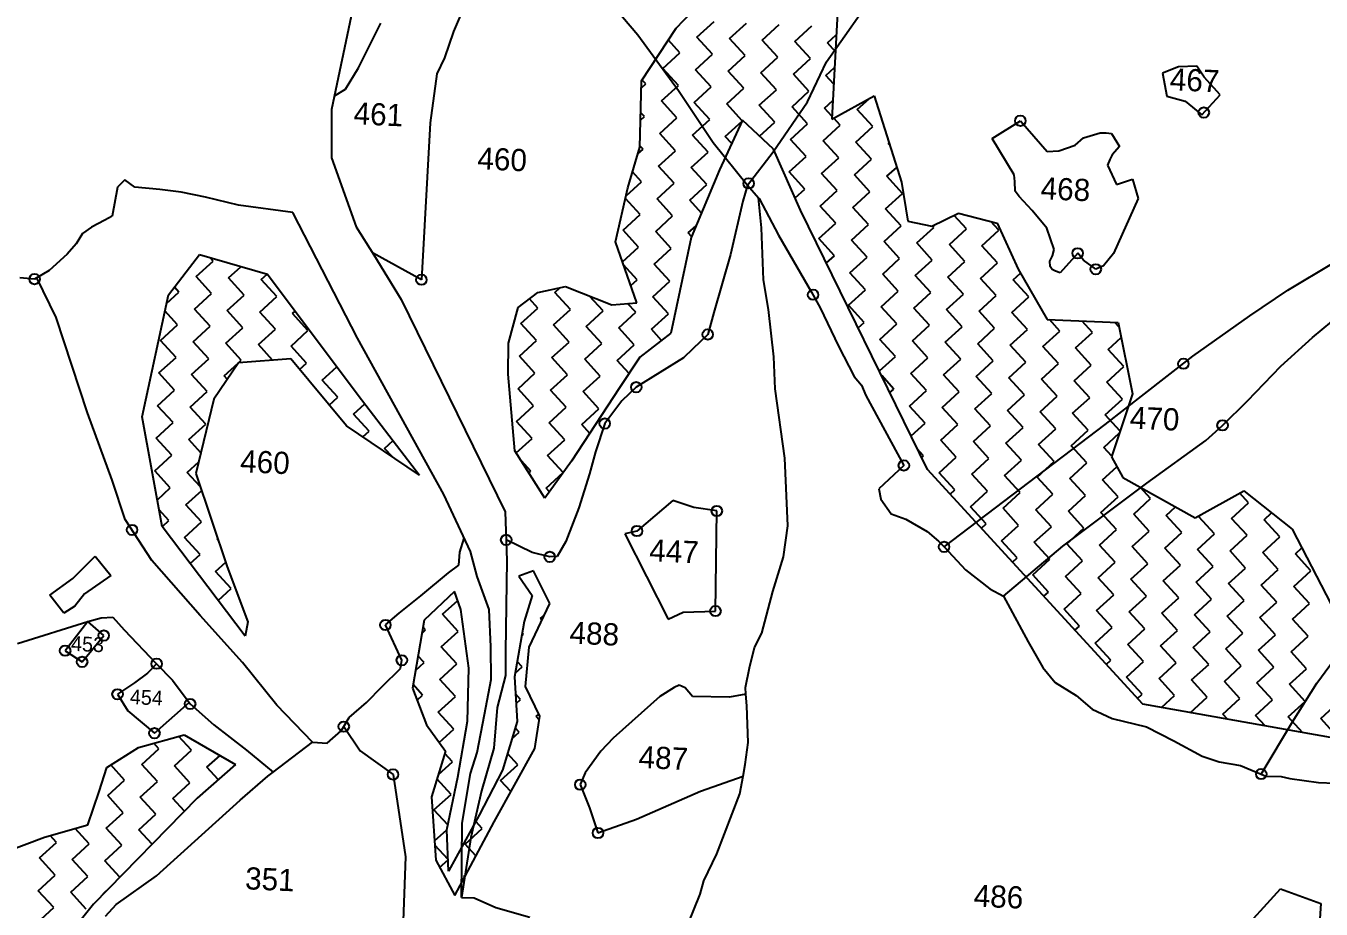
# Model space of a CAD drawing. Header units: metres. Extents: x 325382 to 334163, y 1808984 to 1815491.
# Drawn here: x 327253 to 328306, y 1812161 to 1812879 of the extents above; entities that cross this region are included whole.
import ezdxf

# ---------------------------------------------------------------- set-up
doc = ezdxf.new("R2010")
doc.units = ezdxf.units.M
doc.header["$MEASUREMENT"] = 0
for name, color, linetype in [('POLY_HATCH', 12, 'Continuous'), ('POLY_PARCEL', 6, 'Continuous'), ('POLY_WATER', 4, 'Continuous'), ('SYM_ABADI', 1, 'Continuous'), ('TEXT_PARCEL', 7, 'Continuous')]:
    doc.layers.add(name, color=color, linetype=linetype)
doc.styles.add('TEXT_MAP', font='', dxfattribs={"height": 1.8})
doc.styles.get('TEXT_MAP').set_extended_font_data('Kruti Dev 050')

msp = doc.modelspace()

# ---------------------------------------------------------------- linework, layer by layer
for centre in [(328210.2, 1812808.6), (328061.1, 1812801.9), (327840.3, 1812751), (328107.7, 1812694.2), (328122.4, 1812681.2), (327259.9, 1812673.2), (327574.3, 1812672.7), (327892.6, 1812660.5), (327807, 1812628.2), (328193.6, 1812604.4), (327748.9, 1812585.3), (327723.3, 1812555.8), (328225.4, 1812554.3), (327966.4, 1812521.7), (327814.4, 1812484.7), (327339.1, 1812469.3), (327643.2, 1812461.2), (327749.5, 1812468.4), (327999.1, 1812455.5), (327678.6, 1812447.4), (327813.3, 1812403.3), (327545, 1812392), (327316.1, 1812383.4), (327284.7, 1812371.1), (327298.5, 1812362), (327359.1, 1812360.5), (327558.4, 1812363.3), (327327.3, 1812335.7), (327386.3, 1812327.8), (327357.3, 1812304), (327511.2, 1812309.4), (327551.2, 1812270.5), (328256.9, 1812270.8), (327703.4, 1812262.2), (327717.8, 1812222.9)]:
    msp.add_circle(centre, 4.26)
at = {"layer": 'POLY_HATCH'}
for p, q in [((327781.3, 1812877.1), (327809.6, 1812906.8)), ((327912.8, 1812895.2), (327907.9, 1812803.3)), ((327753.3, 1812834.3), (327781.3, 1812877.1)), ((327751.8, 1812780.4), (327753.3, 1812834.3)), ((327907.9, 1812803.3), (327942.2, 1812822.2)), ((327942.2, 1812822.2), (327964.4, 1812751.9)), ((327835.2, 1812802.4), (327816.6, 1812762.1)), ((327860.4, 1812778.9), (327835.2, 1812802.4)), ((327742.1, 1812747.4), (327751.8, 1812780.4)), ((327882.5, 1812729.3), (327860.4, 1812778.9)), ((327816.6, 1812762.1), (327793.6, 1812707)), ((327964.4, 1812751.9), (327969.7, 1812720.3)), ((327732, 1812703.6), (327742.1, 1812747.4)), ((327985.7, 1812518.5), (327882.5, 1812729.3)), ((327969.7, 1812720.3), (327989.1, 1812716.2)), ((327989.1, 1812716.2), (328010.8, 1812726.7)), ((328010.8, 1812726.7), (328042.3, 1812718.8)), ((328042.3, 1812718.8), (328059.4, 1812681.3)), ((327793.6, 1812707), (327777.1, 1812629.3)), ((327749.4, 1812653.9), (327732, 1812703.6)), ((327368.6, 1812660.3), (327393.8, 1812693.1)), ((327393.8, 1812693.1), (327449.1, 1812677.1)), ((327449.1, 1812677.1), (327522.9, 1812578.9)), ((328059.4, 1812681.3), (328082.9, 1812640.4)), ((327669, 1812662.4), (327691.3, 1812667.1)), ((327691.3, 1812667.1), (327729, 1812652.4)), ((327347.2, 1812561.2), (327368.6, 1812660.3)), ((327653, 1812650.1), (327669, 1812662.4)), ((327729, 1812652.4), (327749.4, 1812653.9)), ((327645.2, 1812621.1), (327653, 1812650.1)), ((328082.9, 1812640.4), (328140.7, 1812637.8)), ((328140.7, 1812637.8), (328152.3, 1812580)), ((327777.1, 1812629.3), (327751.9, 1812609.8)), ((327644.9, 1812595.8), (327645.2, 1812621.1)), ((327425.6, 1812605.2), (327405.6, 1812575.5)), ((327468.1, 1812608.4), (327425.6, 1812605.2)), ((327513.3, 1812553.8), (327468.1, 1812608.4)), ((327751.9, 1812609.8), (327735.4, 1812584.7)), ((327650.3, 1812533.6), (327644.9, 1812595.8)), ((327735.4, 1812584.7), (327696.4, 1812525.1)), ((328152.3, 1812580), (328135.3, 1812528.6)), ((327405.6, 1812575.5), (327391, 1812515.1)), ((327522.9, 1812578.9), (327572.6, 1812513.9)), ((327363.7, 1812472.2), (327347.2, 1812561.2)), ((327572.6, 1812513.9), (327513.3, 1812553.8)), ((327674.7, 1812495.1), (327650.3, 1812533.6)), ((328135.3, 1812528.6), (328144.4, 1812511.9)), ((327696.4, 1812525.1), (327674.7, 1812495.1)), ((328073.2, 1812423), (327985.7, 1812518.5)), ((327391, 1812515.1), (327416.5, 1812439.4)), ((328144.4, 1812511.9), (328203.3, 1812479.1)), ((328203.3, 1812479.1), (328242.6, 1812501)), ((328242.6, 1812501), (328282, 1812470)), ((327431, 1812382.8), (327363.7, 1812472.2)), ((328282, 1812470), (328317.5, 1812401.3)), ((327416.5, 1812439.4), (327433.2, 1812394.5)), ((327665.3, 1812436.1), (327653.6, 1812431.6)), ((327678.7, 1812409.4), (327665.3, 1812436.1)), ((327653.6, 1812431.6), (327664.4, 1812416)), ((328160.6, 1812327.6), (328073.2, 1812423)), ((327601.3, 1812419.3), (327576.4, 1812395.8)), ((327606.4, 1812404.7), (327601.3, 1812419.3)), ((327664.4, 1812416), (327657.8, 1812394.8)), ((327612.9, 1812357), (327606.4, 1812404.7)), ((327661.8, 1812374), (327678.7, 1812409.4)), ((327433.2, 1812394.5), (327431, 1812382.8)), ((327576.4, 1812395.8), (327567.1, 1812340.6)), ((327657.8, 1812394.8), (327650, 1812349.9)), ((327659, 1812342.1), (327661.8, 1812374)), ((327611.7, 1812313.9), (327612.9, 1812357)), ((327650, 1812349.9), (327652, 1812313.6)), ((327567.1, 1812340.6), (327578.3, 1812310.9)), ((327670.5, 1812318), (327659, 1812342.1)), ((328332.1, 1812297.1), (328160.6, 1812327.6)), ((327666.5, 1812291.7), (327670.5, 1812318)), ((327578.3, 1812310.9), (327594, 1812289.3)), ((327604, 1812268.3), (327611.7, 1812313.9)), ((327652, 1812313.6), (327640.2, 1812273.9)), ((327344.4, 1812292.4), (327381.5, 1812302.8)), ((327381.5, 1812302.8), (327423.2, 1812278.6)), ((327318.5, 1812276.2), (327344.4, 1812292.4)), ((327594, 1812289.3), (327582.6, 1812252.3)), ((327633.3, 1812232), (327666.5, 1812291.7)), ((327312.3, 1812256.7), (327318.5, 1812276.2)), ((327423.2, 1812278.6), (327392, 1812251.2)), ((327594.9, 1812225.6), (327604, 1812268.3)), ((327640.2, 1812273.9), (327621.3, 1812237.4)), ((327303.3, 1812229.5), (327312.3, 1812256.7)), ((327392, 1812251.2), (327307.8, 1812165)), ((327582.6, 1812252.3), (327585.9, 1812200.7)), ((327621.3, 1812237.4), (327596.3, 1812191.8)), ((327268, 1812219.6), (327303.3, 1812229.5)), ((327596.3, 1812191.8), (327594.9, 1812225.6)), ((327601.4, 1812172.2), (327633.3, 1812232)), ((327232.6, 1812206.2), (327268, 1812219.6)), ((327585.9, 1812200.7), (327601.4, 1812172.2)), ((327307.8, 1812165), (327276, 1812125.6))]:
    msp.add_line(p, q, dxfattribs=at)
at = {"layer": 'POLY_HATCH', "linetype": 'Continuous'}
for p, q in [((327798.2, 1812869.9), (327812.1, 1812882.6)), ((327824.8, 1812868.7), (327838.6, 1812881.4)), ((327851.3, 1812867.5), (327865.1, 1812880.2)), ((327877.8, 1812866.4), (327891.6, 1812879.1)), ((327784.4, 1812857.2), (327775, 1812867.4)), ((327810.9, 1812856), (327798.2, 1812869.9)), ((327837.4, 1812854.9), (327824.8, 1812868.7)), ((327863.9, 1812853.7), (327851.3, 1812867.5)), ((327890.5, 1812852.5), (327877.8, 1812866.4)), ((327904.3, 1812865.2), (327911.5, 1812871.8)), ((327910.8, 1812858.1), (327904.3, 1812865.2)), ((327770.5, 1812844.5), (327784.4, 1812857.2)), ((327797.1, 1812843.4), (327810.9, 1812856)), ((327823.6, 1812842.2), (327837.4, 1812854.9)), ((327850.1, 1812841), (327863.9, 1812853.7)), ((327783.2, 1812830.7), (327770.5, 1812844.5)), ((327809.7, 1812829.5), (327797.1, 1812843.4)), ((327876.6, 1812839.9), (327890.5, 1812852.5)), ((327903.1, 1812838.7), (327910.1, 1812845.1)), ((327756.7, 1812831.9), (327753.8, 1812835)), ((327836.3, 1812828.4), (327823.6, 1812842.2)), ((327862.8, 1812827.2), (327850.1, 1812841)), ((327889.3, 1812826), (327876.6, 1812839.9)), ((327909.4, 1812831.8), (327903.1, 1812838.7)), ((327753.2, 1812828.6), (327756.7, 1812831.9)), ((327769.4, 1812818), (327783.2, 1812830.7)), ((327795.9, 1812816.8), (327809.7, 1812829.5)), ((327822.4, 1812815.7), (327836.3, 1812828.4)), ((327848.9, 1812814.5), (327862.8, 1812827.2)), ((327875.5, 1812813.3), (327889.3, 1812826)), ((327782, 1812804.2), (327769.4, 1812818)), ((327808.6, 1812803), (327795.9, 1812816.8)), ((327835, 1812801.9), (327822.4, 1812815.7)), ((327861.6, 1812800.7), (327848.9, 1812814.5)), ((327888.1, 1812799.5), (327875.5, 1812813.3)), ((327902, 1812812.2), (327908.7, 1812818.3)), ((327908, 1812805.6), (327902, 1812812.2)), ((327928.5, 1812811), (327938.4, 1812820.1)), ((327752.4, 1812802.5), (327755.5, 1812805.3)), ((327755.5, 1812805.3), (327752.6, 1812808.5)), ((327768.2, 1812791.5), (327782, 1812804.2)), ((327794.7, 1812790.3), (327808.6, 1812803)), ((327821.2, 1812789.2), (327834.9, 1812801.6)), ((327914.7, 1812798.3), (327909.4, 1812804.1)), ((327941.2, 1812797.2), (327928.5, 1812811)), ((327780.9, 1812777.6), (327768.2, 1812791.5)), ((327807.4, 1812776.5), (327794.7, 1812790.3)), ((327849.2, 1812789.3), (327861.6, 1812800.7)), ((327874.3, 1812786.8), (327888.1, 1812799.5)), ((327900.8, 1812785.6), (327914.7, 1812798.3)), ((327927.3, 1812784.5), (327941.2, 1812797.2)), ((327754.4, 1812778.8), (327751.8, 1812781.6)), ((327826.5, 1812783.5), (327821.2, 1812789.2)), ((327887, 1812773), (327874.3, 1812786.8)), ((327913.5, 1812771.8), (327900.8, 1812785.6)), ((327940, 1812770.6), (327927.3, 1812784.5)), ((327953.8, 1812783.3), (327954.3, 1812783.7)), ((327954.8, 1812782.3), (327953.8, 1812783.3)), ((327750.2, 1812775), (327754.4, 1812778.8)), ((327767, 1812765), (327780.9, 1812777.6)), ((327793.6, 1812763.8), (327807.4, 1812776.5)), ((327873.1, 1812760.3), (327887, 1812773)), ((327899.6, 1812759.1), (327913.5, 1812771.8)), ((327926.2, 1812758), (327940, 1812770.6)), ((327753.2, 1812752.3), (327745.9, 1812760.3)), ((327779.7, 1812751.1), (327767, 1812765)), ((327806.2, 1812750), (327793.6, 1812763.8)), ((327885.8, 1812746.4), (327873.1, 1812760.3)), ((327912.3, 1812745.3), (327899.6, 1812759.1)), ((327952.7, 1812756.8), (327960.6, 1812764)), ((327740.6, 1812740.8), (327753.2, 1812752.3)), ((327765.9, 1812738.5), (327779.7, 1812751.1)), ((327792.4, 1812737.3), (327806.2, 1812750)), ((327938.8, 1812744.1), (327926.2, 1812758)), ((327965.4, 1812742.9), (327952.7, 1812756.8)), ((327752, 1812725.8), (327740.1, 1812738.7)), ((327778.5, 1812724.6), (327765.9, 1812738.5)), ((327878, 1812739.3), (327885.8, 1812746.4)), ((327898.5, 1812732.6), (327912.3, 1812745.3)), ((327925, 1812731.4), (327938.8, 1812744.1)), ((327951.5, 1812730.3), (327965.4, 1812742.9)), ((327801.9, 1812726.9), (327792.4, 1812737.3)), ((327911.1, 1812718.8), (327898.5, 1812732.6)), ((327937.7, 1812717.6), (327925, 1812731.4)), ((327964.2, 1812716.4), (327951.5, 1812730.3)), ((327738.2, 1812713.1), (327752, 1812725.8)), ((327764.7, 1812711.9), (327778.5, 1812724.6)), ((327897.3, 1812706.1), (327911.1, 1812718.8)), ((327923.8, 1812704.9), (327937.7, 1812717.6)), ((328017.2, 1812714.1), (328007.3, 1812725)), ((328043.7, 1812712.9), (328037.2, 1812720)), ((327750.8, 1812699.3), (327738.2, 1812713.1)), ((327777.4, 1812698.1), (327764.7, 1812711.9)), ((327791.2, 1812710.8), (327797.6, 1812716.6)), ((327793.9, 1812707.8), (327791.2, 1812710.8)), ((327910, 1812692.2), (327897.3, 1812706.1)), ((327950.3, 1812703.7), (327964.2, 1812716.4)), ((327976.9, 1812702.6), (327990.7, 1812715.2)), ((327990.7, 1812715.2), (327989.6, 1812716.5)), ((328003.4, 1812701.4), (328017.2, 1812714.1)), ((328029.9, 1812700.2), (328043.7, 1812712.9)), ((327737.8, 1812687.3), (327750.8, 1812699.3)), ((327763.5, 1812685.4), (327777.4, 1812698.1)), ((327936.5, 1812691.1), (327923.8, 1812704.9)), ((327963, 1812689.9), (327950.3, 1812703.7)), ((327989.5, 1812688.7), (327976.9, 1812702.6)), ((328016.1, 1812687.6), (328003.4, 1812701.4)), ((328042.6, 1812686.4), (328029.9, 1812700.2)), ((327391.1, 1812675.3), (327404.9, 1812687.9)), ((327404.9, 1812687.9), (327402.5, 1812690.6)), ((327776.2, 1812671.6), (327763.5, 1812685.4)), ((327903.5, 1812686.3), (327910, 1812692.2)), ((327922.6, 1812678.4), (327936.5, 1812691.1)), ((327949.2, 1812677.2), (327963, 1812689.9)), ((327975.7, 1812676.1), (327989.5, 1812688.7)), ((328002.2, 1812674.9), (328016.1, 1812687.6)), ((328028.7, 1812673.7), (328042.6, 1812686.4)), ((327403.7, 1812661.4), (327391.1, 1812675.3)), ((327417.6, 1812674.1), (327427.6, 1812683.3)), ((327444.1, 1812672.9), (327448.8, 1812677.2)), ((327749.7, 1812672.7), (327738.6, 1812684.8)), ((327935.3, 1812664.5), (327922.6, 1812678.4)), ((327961.8, 1812663.4), (327949.2, 1812677.2)), ((327988.4, 1812662.2), (327975.7, 1812676.1)), ((328014.9, 1812661), (328002.2, 1812674.9)), ((328055.3, 1812672.5), (328061.3, 1812678.1)), ((327377.2, 1812662.6), (327373.5, 1812666.7)), ((327430.3, 1812660.2), (327417.6, 1812674.1)), ((327456.8, 1812659.1), (327444.1, 1812672.9)), ((327682.8, 1812662.4), (327686.9, 1812666.2)), ((327744.5, 1812668), (327749.7, 1812672.7)), ((327762.4, 1812658.9), (327776.2, 1812671.6)), ((327921.5, 1812651.9), (327935.3, 1812664.5)), ((328041.4, 1812659.9), (328028.7, 1812673.7)), ((328067.9, 1812658.7), (328055.3, 1812672.5)), ((327367, 1812653.3), (327377.2, 1812662.6)), ((327389.9, 1812648.7), (327403.7, 1812661.4)), ((327416.4, 1812647.6), (327430.3, 1812660.2)), ((327442.9, 1812646.4), (327456.8, 1812659.1)), ((327668.9, 1812649.7), (327662.2, 1812657.1)), ((327695.5, 1812648.6), (327682.8, 1812662.4)), ((327722, 1812647.4), (327711, 1812659.4)), ((327775, 1812645), (327762.4, 1812658.9)), ((327948, 1812650.7), (327961.8, 1812663.4)), ((327974.5, 1812649.5), (327988.4, 1812662.2)), ((328001, 1812648.4), (328014.9, 1812661)), ((328027.6, 1812647.2), (328041.4, 1812659.9)), ((328054.1, 1812646), (328067.9, 1812658.7)), ((327376, 1812636.1), (327365.8, 1812647.3)), ((327402.6, 1812634.9), (327389.9, 1812648.7)), ((327429.1, 1812633.7), (327416.4, 1812647.6)), ((327455.6, 1812632.6), (327442.9, 1812646.4)), ((327469.4, 1812645.2), (327471.6, 1812647.2)), ((327482.1, 1812631.4), (327469.4, 1812645.2)), ((327655.1, 1812637), (327668.9, 1812649.7)), ((327681.6, 1812635.9), (327695.5, 1812648.6)), ((327708.1, 1812634.7), (327722, 1812647.4)), ((327734.7, 1812633.5), (327748.5, 1812646.2)), ((327748.5, 1812646.2), (327741.9, 1812653.4)), ((327761.2, 1812632.4), (327775, 1812645)), ((327934.2, 1812638), (327921.5, 1812651.9)), ((327960.7, 1812636.9), (327948, 1812650.7)), ((327987.2, 1812635.7), (327974.5, 1812649.5)), ((328013.7, 1812634.5), (328001, 1812648.4)), ((328040.2, 1812633.3), (328027.6, 1812647.2)), ((328066.8, 1812632.2), (328054.1, 1812646)), ((327362.2, 1812623.4), (327376, 1812636.1)), ((327388.7, 1812622.2), (327402.6, 1812634.9)), ((327415.2, 1812621), (327429.1, 1812633.7)), ((327441.8, 1812619.9), (327455.6, 1812632.6)), ((327667.8, 1812623.2), (327655.1, 1812637)), ((327694.3, 1812622), (327681.6, 1812635.9)), ((327720.8, 1812620.9), (327708.1, 1812634.7)), ((327747.3, 1812619.7), (327734.7, 1812633.5)), ((327929.3, 1812633.6), (327934.2, 1812638)), ((327946.8, 1812624.2), (327960.7, 1812636.9)), ((327973.4, 1812623), (327987.2, 1812635.7)), ((327999.9, 1812621.8), (328013.7, 1812634.5)), ((328026.4, 1812620.7), (328040.2, 1812633.3)), ((328093.3, 1812631), (328084.8, 1812640.3)), ((328119.8, 1812629.8), (328111.3, 1812639.1)), ((328141.4, 1812634), (328137.8, 1812638)), ((327374.9, 1812609.5), (327362.2, 1812623.4)), ((327401.4, 1812608.4), (327388.7, 1812622.2)), ((327468.3, 1812618.7), (327482.1, 1812631.4)), ((327653.9, 1812610.5), (327667.8, 1812623.2)), ((327680.4, 1812609.4), (327694.3, 1812622)), ((327769.4, 1812623.4), (327761.2, 1812632.4)), ((327959.5, 1812610.3), (327946.8, 1812624.2)), ((327986, 1812609.2), (327973.4, 1812623)), ((328052.9, 1812619.5), (328066.8, 1812632.2)), ((328079.4, 1812618.3), (328093.3, 1812631)), ((328106, 1812617.2), (328119.8, 1812629.8)), ((328132.5, 1812616), (328143.1, 1812625.7)), ((327427.9, 1812607.2), (327415.2, 1812621)), ((327453.3, 1812607.3), (327441.8, 1812619.9)), ((327481, 1812604.9), (327468.3, 1812618.7)), ((327707, 1812608.2), (327720.8, 1812620.9)), ((327733.5, 1812607), (327747.3, 1812619.7)), ((328012.6, 1812608), (327999.9, 1812621.8)), ((328039.1, 1812606.8), (328026.4, 1812620.7)), ((328065.6, 1812605.7), (328052.9, 1812619.5)), ((328092.1, 1812604.5), (328079.4, 1812618.3)), ((328118.6, 1812603.3), (328106, 1812617.2)), ((328145.2, 1812602.1), (328132.5, 1812616)), ((327361, 1812596.9), (327374.9, 1812609.5)), ((327387.5, 1812595.7), (327401.4, 1812608.4)), ((327414.1, 1812594.5), (327425.3, 1812604.8)), ((327425.7, 1812605.2), (327427.9, 1812607.2)), ((327475.3, 1812599.7), (327481, 1812604.9)), ((327493.6, 1812591), (327505.5, 1812601.9)), ((327666.6, 1812596.7), (327653.9, 1812610.5)), ((327693.1, 1812595.5), (327680.4, 1812609.4)), ((327719.6, 1812594.3), (327707, 1812608.2)), ((327743.1, 1812596.5), (327733.5, 1812607)), ((327946.5, 1812598.5), (327959.5, 1812610.3)), ((327972.2, 1812596.5), (327986, 1812609.2)), ((327998.7, 1812595.3), (328012.6, 1812608)), ((328025.2, 1812594.1), (328039.1, 1812606.8)), ((328051.7, 1812593), (328065.6, 1812605.7)), ((328078.3, 1812591.8), (328092.1, 1812604.5)), ((328104.8, 1812590.6), (328118.6, 1812603.3)), ((328131.3, 1812589.5), (328145.2, 1812602.1)), ((327373.7, 1812583), (327361, 1812596.9)), ((327400.2, 1812581.9), (327387.5, 1812595.7)), ((327416.5, 1812591.8), (327414.1, 1812594.5)), ((327506.3, 1812577.2), (327493.6, 1812591)), ((327652.8, 1812584), (327666.6, 1812596.7)), ((327679.3, 1812582.8), (327693.1, 1812595.5)), ((327705.8, 1812581.7), (327719.6, 1812594.3)), ((327958.3, 1812583.8), (327948.4, 1812594.7)), ((327984.9, 1812582.6), (327972.2, 1812596.5)), ((328011.4, 1812581.5), (327998.7, 1812595.3)), ((328037.9, 1812580.3), (328025.2, 1812594.1)), ((328064.4, 1812579.1), (328051.7, 1812593)), ((328090.9, 1812578), (328078.3, 1812591.8)), ((328117.5, 1812576.8), (328104.8, 1812590.6)), ((327359.9, 1812570.3), (327373.7, 1812583)), ((327386.4, 1812569.2), (327400.2, 1812581.9)), ((327665.4, 1812570.2), (327652.8, 1812584)), ((327692, 1812569), (327679.3, 1812582.8)), ((327718.5, 1812567.8), (327705.8, 1812581.7)), ((327732.3, 1812580.5), (327733.2, 1812581.3)), ((327732.5, 1812580.3), (327732.3, 1812580.5)), ((327955.1, 1812580.9), (327958.3, 1812583.8)), ((327971, 1812570), (327984.9, 1812582.6)), ((327997.5, 1812568.8), (328011.4, 1812581.5)), ((328024.1, 1812567.6), (328037.9, 1812580.3)), ((328144, 1812575.6), (328131.3, 1812589.5)), ((327372.5, 1812556.5), (327359.9, 1812570.3)), ((327499.3, 1812570.8), (327506.3, 1812577.2)), ((327519, 1812563.3), (327528.3, 1812571.8)), ((327651.6, 1812557.5), (327665.4, 1812570.2)), ((327983.7, 1812556.1), (327971, 1812570)), ((328050.6, 1812566.5), (328064.4, 1812579.1)), ((328077.1, 1812565.3), (328090.9, 1812578)), ((328103.6, 1812564.1), (328117.5, 1812576.8)), ((328130.1, 1812562.9), (328144, 1812575.6)), ((327399.1, 1812555.3), (327386.4, 1812569.2)), ((327531.7, 1812549.5), (327519, 1812563.3)), ((327678.1, 1812556.3), (327692, 1812569)), ((327704.6, 1812555.1), (327718.5, 1812567.8)), ((328010.2, 1812555), (327997.5, 1812568.8)), ((328036.7, 1812553.8), (328024.1, 1812567.6)), ((328063.3, 1812552.6), (328050.6, 1812566.5)), ((328089.8, 1812551.4), (328077.1, 1812565.3)), ((328116.3, 1812550.3), (328103.6, 1812564.1)), ((328142.3, 1812549.7), (328130.1, 1812562.9)), ((327358.7, 1812543.8), (327372.5, 1812556.5)), ((327385.2, 1812542.7), (327399.1, 1812555.3)), ((327526.6, 1812544.9), (327531.7, 1812549.5)), ((327664.3, 1812543.6), (327651.6, 1812557.5)), ((327690.8, 1812542.5), (327678.1, 1812556.3)), ((327711.3, 1812547.8), (327704.6, 1812555.1)), ((327972.3, 1812545.7), (327983.7, 1812556.1)), ((327996.4, 1812542.3), (328010.2, 1812555)), ((328022.9, 1812541.1), (328036.7, 1812553.8)), ((328049.4, 1812539.9), (328063.3, 1812552.6)), ((328075.9, 1812538.8), (328089.8, 1812551.4)), ((328102.5, 1812537.6), (328116.3, 1812550.3)), ((327371.4, 1812530), (327358.7, 1812543.8)), ((327395.1, 1812531.9), (327385.2, 1812542.7)), ((327544.3, 1812535.6), (327551.2, 1812541.9)), ((327651.4, 1812531.9), (327664.3, 1812543.6)), ((327676.9, 1812529.8), (327690.8, 1812542.5)), ((328009, 1812528.4), (327996.4, 1812542.3)), ((328035.6, 1812527.3), (328022.9, 1812541.1)), ((328062.1, 1812526.1), (328049.4, 1812539.9)), ((328088.6, 1812524.9), (328075.9, 1812538.8)), ((328129, 1812536.4), (328141.7, 1812548.1)), ((327357.5, 1812517.3), (327371.4, 1812530)), ((327550.7, 1812528.6), (327544.3, 1812535.6)), ((327689.6, 1812515.9), (327676.9, 1812529.8)), ((327982.5, 1812529.6), (327977.6, 1812535)), ((327980.9, 1812528.1), (327982.5, 1812529.6)), ((327995.2, 1812515.8), (328009, 1812528.4)), ((328021.7, 1812514.6), (328035.6, 1812527.3)), ((328115.1, 1812523.8), (328102.5, 1812537.6)), ((328135.5, 1812529.3), (328129, 1812536.4)), ((327370.2, 1812503.5), (327357.5, 1812517.3)), ((327384, 1812516.1), (327393.3, 1812524.6)), ((327663.1, 1812517.1), (327655.6, 1812525.4)), ((327661.6, 1812515.8), (327663.1, 1812517.1)), ((328048.2, 1812513.4), (328062.1, 1812526.1)), ((328074.8, 1812512.2), (328088.6, 1812524.9)), ((328101.3, 1812511.1), (328115.1, 1812523.8)), ((328127.8, 1812509.9), (328139.6, 1812520.7)), ((327394.5, 1812504.7), (327384, 1812516.1)), ((327675.8, 1812503.3), (327689.6, 1812515.9)), ((328007.9, 1812501.9), (327995.2, 1812515.8)), ((328034.4, 1812500.7), (328021.7, 1812514.6)), ((328060.9, 1812499.6), (328048.2, 1812513.4)), ((328087.4, 1812498.4), (328074.8, 1812512.2)), ((328114, 1812497.2), (328101.3, 1812511.1)), ((328140.5, 1812496.1), (328127.8, 1812509.9)), ((327359.7, 1812493.8), (327370.2, 1812503.5)), ((327382.9, 1812489.6), (327395.7, 1812501.3)), ((327678.5, 1812500.3), (327675.8, 1812503.3)), ((328004.1, 1812498.4), (328007.9, 1812501.9)), ((328020.5, 1812488.1), (328034.4, 1812500.7)), ((328047.1, 1812486.9), (328060.9, 1812499.6)), ((328073.6, 1812485.7), (328087.4, 1812498.4)), ((328100.1, 1812484.6), (328114, 1812497.2)), ((328126.6, 1812483.4), (328140.5, 1812496.1)), ((328167, 1812494.9), (328158.8, 1812503.9)), ((328246.6, 1812491.4), (328239.4, 1812499.3)), ((327369, 1812476.9), (327361.2, 1812485.5)), ((327395.5, 1812475.8), (327382.9, 1812489.6)), ((328033.2, 1812474.2), (328020.5, 1812488.1)), ((328059.7, 1812473), (328047.1, 1812486.9)), ((328086.3, 1812471.9), (328073.6, 1812485.7)), ((328153.2, 1812482.2), (328167, 1812494.9)), ((328179.7, 1812481), (328187.3, 1812488)), ((328232.7, 1812478.7), (328246.6, 1812491.4)), ((327363.8, 1812472.1), (327369, 1812476.9)), ((327381.7, 1812463.1), (327395.5, 1812475.8)), ((328112.8, 1812470.7), (328100.1, 1812484.6)), ((328139.3, 1812469.5), (328126.6, 1812483.4)), ((328165.8, 1812468.4), (328153.2, 1812482.2)), ((328192.4, 1812467.2), (328179.7, 1812481)), ((328206.2, 1812479.9), (328208.7, 1812482.2)), ((328218.9, 1812466), (328206.2, 1812479.9)), ((328245.4, 1812464.9), (328232.7, 1812478.7)), ((328259.2, 1812477.5), (328265.3, 1812483.1)), ((328271.9, 1812463.7), (328259.2, 1812477.5)), ((328029.4, 1812470.7), (328033.2, 1812474.2)), ((328045.9, 1812460.4), (328059.7, 1812473)), ((328072.4, 1812459.2), (328086.3, 1812471.9)), ((328098.9, 1812458), (328112.8, 1812470.7)), ((328125.5, 1812456.9), (328139.3, 1812469.5)), ((328152, 1812455.7), (328165.8, 1812468.4)), ((328178.5, 1812454.5), (328192.4, 1812467.2)), ((328205, 1812453.4), (328218.9, 1812466)), ((328231.5, 1812452.2), (328245.4, 1812464.9)), ((327394.4, 1812449.2), (327381.7, 1812463.1)), ((327408.2, 1812461.9), (327408.8, 1812462.4)), ((327409.4, 1812460.7), (327408.2, 1812461.9)), ((328058.6, 1812446.5), (328045.9, 1812460.4)), ((328085.1, 1812445.4), (328072.4, 1812459.2)), ((328111.6, 1812444.2), (328098.9, 1812458)), ((328138.1, 1812443), (328125.5, 1812456.9)), ((328164.7, 1812441.8), (328152, 1812455.7)), ((328191.2, 1812440.7), (328178.5, 1812454.5)), ((328258.1, 1812451), (328271.9, 1812463.7)), ((328284.6, 1812449.8), (328289.9, 1812454.7)), ((327386.4, 1812442), (327394.4, 1812449.2)), ((327407, 1812435.4), (327415.3, 1812443)), ((328054.8, 1812443.1), (328058.6, 1812446.5)), ((328071.3, 1812432.7), (328085.1, 1812445.4)), ((328097.8, 1812431.5), (328111.6, 1812444.2)), ((328124.3, 1812430.3), (328138.1, 1812443)), ((328217.7, 1812439.5), (328205, 1812453.4)), ((328244.2, 1812438.3), (328231.5, 1812452.2)), ((328270.7, 1812437.2), (328258.1, 1812451)), ((328297.3, 1812436), (328284.6, 1812449.8)), ((327419.7, 1812421.6), (327407, 1812435.4)), ((328083.9, 1812418.8), (328071.3, 1812432.7)), ((328150.8, 1812429.2), (328164.7, 1812441.8)), ((328177.3, 1812428), (328191.2, 1812440.7)), ((328203.9, 1812426.8), (328217.7, 1812439.5)), ((328230.4, 1812425.7), (328244.2, 1812438.3)), ((328256.9, 1812424.5), (328270.7, 1812437.2)), ((328283.4, 1812423.3), (328297.3, 1812436)), ((328110.4, 1812417.7), (328097.8, 1812431.5)), ((328137, 1812416.5), (328124.3, 1812430.3)), ((328163.5, 1812415.3), (328150.8, 1812429.2)), ((328190, 1812414.2), (328177.3, 1812428)), ((328216.5, 1812413), (328203.9, 1812426.8)), ((328243.1, 1812411.8), (328230.4, 1812425.7)), ((328269.6, 1812410.6), (328256.9, 1812424.5)), ((328296.1, 1812409.5), (328283.4, 1812423.3)), ((327409.1, 1812411.9), (327419.7, 1812421.6)), ((327591.5, 1812400.7), (327603.8, 1812412)), ((327602.1, 1812417), (327600.6, 1812418.6)), ((328080.2, 1812415.4), (328083.9, 1812418.8)), ((328096.6, 1812405), (328110.4, 1812417.7)), ((328123.1, 1812403.8), (328137, 1812416.5)), ((328149.6, 1812402.7), (328163.5, 1812415.3)), ((328176.2, 1812401.5), (328190, 1812414.2)), ((328202.7, 1812400.3), (328216.5, 1812413)), ((328229.2, 1812399.1), (328243.1, 1812411.8)), ((328109.3, 1812391.1), (328096.6, 1812405)), ((328135.8, 1812390), (328123.1, 1812403.8)), ((328162.3, 1812388.8), (328149.6, 1812402.7)), ((328188.8, 1812387.6), (328176.2, 1812401.5)), ((328255.7, 1812398), (328269.6, 1812410.6)), ((328282.3, 1812396.8), (328296.1, 1812409.5)), ((327577.7, 1812388), (327575.5, 1812390.4)), ((327604.2, 1812386.8), (327591.5, 1812400.7)), ((327671.1, 1812397.2), (327674.2, 1812400.1)), ((327672.3, 1812395.9), (327671.1, 1812397.2)), ((328105.5, 1812387.7), (328109.3, 1812391.1)), ((328215.4, 1812386.5), (328202.7, 1812400.3)), ((328241.9, 1812385.3), (328229.2, 1812399.1)), ((328268.4, 1812384.1), (328255.7, 1812398)), ((328294.9, 1812383), (328282.3, 1812396.8)), ((327574.6, 1812385.2), (327577.7, 1812388)), ((327590.4, 1812374.2), (327604.2, 1812386.8)), ((327655.8, 1812383.1), (327657.2, 1812384.5)), ((327657.2, 1812384.5), (327656.2, 1812385.7)), ((328122, 1812377.3), (328135.8, 1812390)), ((328148.5, 1812376.1), (328162.3, 1812388.8)), ((328175, 1812375), (328188.8, 1812387.6)), ((328201.5, 1812373.8), (328215.4, 1812386.5)), ((328228, 1812372.6), (328241.9, 1812385.3)), ((328254.6, 1812371.5), (328268.4, 1812384.1)), ((328281.1, 1812370.3), (328294.9, 1812383)), ((327603, 1812360.3), (327590.4, 1812374.2)), ((328134.6, 1812363.5), (328122, 1812377.3)), ((328161.2, 1812362.3), (328148.5, 1812376.1)), ((328187.7, 1812361.1), (328175, 1812375)), ((328214.2, 1812359.9), (328201.5, 1812373.8)), ((328240.7, 1812358.8), (328228, 1812372.6)), ((328267.2, 1812357.6), (328254.6, 1812371.5)), ((328293.8, 1812356.4), (328281.1, 1812370.3)), ((327569.5, 1812355.1), (327576.5, 1812361.5)), ((327576.5, 1812361.5), (327571.5, 1812366.9)), ((327589.2, 1812347.6), (327603, 1812360.3)), ((327656.1, 1812358), (327652.2, 1812362.3)), ((328130.9, 1812360), (328134.6, 1812363.5)), ((328147.3, 1812349.6), (328161.2, 1812362.3)), ((328173.8, 1812348.4), (328187.7, 1812361.1)), ((328200.3, 1812347.3), (328214.2, 1812359.9)), ((328226.9, 1812346.1), (328240.7, 1812358.8)), ((327650.5, 1812352.9), (327656.1, 1812358)), ((328160, 1812335.8), (328147.3, 1812349.6)), ((328186.5, 1812334.6), (328173.8, 1812348.4)), ((328253.4, 1812344.9), (328267.2, 1812357.6)), ((328279.9, 1812343.8), (328293.8, 1812356.4)), ((327575.3, 1812335), (327567.5, 1812343.5)), ((327601.9, 1812333.8), (327589.2, 1812347.6)), ((328213, 1812333.4), (328200.3, 1812347.3)), ((328239.5, 1812332.3), (328226.9, 1812346.1)), ((328266.1, 1812331.1), (328253.4, 1812344.9)), ((328292.6, 1812329.9), (328279.9, 1812343.8)), ((327570.8, 1812330.8), (327575.3, 1812335)), ((327588, 1812321.1), (327601.9, 1812333.8)), ((327654.9, 1812331.5), (327650.8, 1812336)), ((327651.2, 1812328.1), (327654.9, 1812331.5)), ((328156.3, 1812332.3), (328160, 1812335.8)), ((328175.9, 1812324.9), (328186.5, 1812334.6)), ((328199.2, 1812320.7), (328213, 1812333.4)), ((328225.7, 1812319.6), (328239.5, 1812332.3)), ((328252.2, 1812318.4), (328266.1, 1812331.1)), ((328278.7, 1812317.2), (328292.6, 1812329.9)), ((328305.3, 1812316.1), (328319.1, 1812328.7)), ((327600.7, 1812307.3), (327588, 1812321.1)), ((327667.6, 1812317.6), (327669.7, 1812319.6)), ((327670, 1812315), (327667.6, 1812317.6)), ((328199.2, 1812320.7), (328199.2, 1812320.7)), ((328229.6, 1812315.3), (328225.7, 1812319.6)), ((328260, 1812309.9), (328252.2, 1812318.4)), ((328290.4, 1812304.5), (328278.7, 1812317.2)), ((327588.8, 1812296.4), (327600.7, 1812307.3)), ((327653.7, 1812304.9), (327650.5, 1812308.5)), ((328317.9, 1812302.2), (328305.3, 1812316.1)), ((327360.8, 1812291.3), (327356.7, 1812295.8)), ((327387.4, 1812290.1), (327376.9, 1812301.5)), ((327647.8, 1812299.5), (327653.7, 1812304.9)), ((327347, 1812278.6), (327360.8, 1812291.3)), ((327373.5, 1812277.4), (327387.4, 1812290.1)), ((327400, 1812276.3), (327410.6, 1812285.9)), ((327599.5, 1812280.8), (327593.4, 1812287.4)), ((327652.6, 1812278.4), (327644.2, 1812287.5)), ((327333.1, 1812265.9), (327321.9, 1812278.3)), ((327359.7, 1812264.8), (327347, 1812278.6)), ((327386.2, 1812263.6), (327373.5, 1812277.4)), ((327409.2, 1812266.3), (327400, 1812276.3)), ((327588.2, 1812270.4), (327599.5, 1812280.8)), ((327638.7, 1812265.7), (327652.6, 1812278.4)), ((327319.3, 1812253.3), (327333.1, 1812265.9)), ((327345.8, 1812252.1), (327359.7, 1812264.8)), ((327598.4, 1812254.2), (327587, 1812266.6)), ((327647, 1812256.7), (327638.7, 1812265.7)), ((327372.3, 1812250.9), (327386.2, 1812263.6)), ((327584.5, 1812241.6), (327598.4, 1812254.2)), ((327332, 1812239.4), (327319.3, 1812253.3)), ((327358.5, 1812238.2), (327345.8, 1812252.1)), ((327381.7, 1812240.7), (327372.3, 1812250.9)), ((327318.1, 1812226.7), (327332, 1812239.4)), ((327344.6, 1812225.6), (327358.5, 1812238.2)), ((327595.7, 1812229.4), (327584.5, 1812241.6)), ((327304.3, 1812214.1), (327292.8, 1812226.6)), ((327330.8, 1812212.9), (327318.1, 1812226.7)), ((327355.5, 1812213.8), (327344.6, 1812225.6)), ((327584.9, 1812216.5), (327594.9, 1812225.6)), ((327609.9, 1812213.9), (327623.7, 1812226.5)), ((327623.7, 1812226.5), (327618.5, 1812232.3)), ((327263.9, 1812202.6), (327277.8, 1812215.2)), ((327277.8, 1812215.2), (327272.6, 1812220.9)), ((327290.4, 1812201.4), (327304.3, 1812214.1)), ((327317, 1812200.2), (327330.8, 1812212.9)), ((327595.9, 1812201.3), (327585.1, 1812213.1)), ((327618.5, 1812204.4), (327609.9, 1812213.9)), ((327276.6, 1812188.7), (327263.9, 1812202.6)), ((327303.1, 1812187.5), (327290.4, 1812201.4)), ((327589.1, 1812194.9), (327595.9, 1812201.1)), ((327329.2, 1812186.9), (327317, 1812200.2)), ((327262.7, 1812176), (327276.6, 1812188.7)), ((327289.3, 1812174.9), (327303.1, 1812187.5)), ((327608.7, 1812187.4), (327610.2, 1812188.7)), ((327609.2, 1812186.8), (327608.7, 1812187.4)), ((327275.4, 1812162.2), (327262.7, 1812176)), ((327301.9, 1812161), (327289.3, 1812174.9)), ((327315.8, 1812173.7), (327320.8, 1812178.3)), ((327316, 1812173.4), (327315.8, 1812173.7)), ((327261.6, 1812149.5), (327275.4, 1812162.2))]:
    msp.add_line(p, q, dxfattribs=at)
at = {"layer": 'POLY_PARCEL'}
for p, q in [((327611.1, 1812899.8), (327600.5, 1812874.4)), ((327731.5, 1812893.7), (327750.2, 1812871.9)), ((327918.4, 1812870.9), (327930.6, 1812888.3)), ((327523.2, 1812844.9), (327541.4, 1812881.4)), ((327600.5, 1812874.4), (327593.1, 1812853.2)), ((327750.2, 1812871.9), (327783.2, 1812826.4)), ((327903.5, 1812849.9), (327918.4, 1812870.9)), ((327512.5, 1812827.5), (327523.2, 1812844.9)), ((327593.1, 1812853.2), (327586.9, 1812840.1)), ((327888, 1812817.3), (327903.5, 1812849.9)), ((328189.7, 1812845.9), (328176.6, 1812840.7)), ((328204.6, 1812846.2), (328189.7, 1812845.9)), ((328210.6, 1812837.3), (328204.6, 1812846.2)), ((327586.9, 1812840.1), (327581.4, 1812800.2)), ((328176.6, 1812840.7), (328180.2, 1812821.8)), ((328223.6, 1812823.1), (328210.6, 1812837.3)), ((327503.7, 1812822.2), (327512.5, 1812827.5)), ((327783.2, 1812826.4), (327811.4, 1812784.2)), ((328208.6, 1812806.8), (328223.6, 1812823.1)), ((327860.3, 1812776.6), (327888, 1812817.3)), ((328180.2, 1812821.8), (328195.1, 1812817.8)), ((328195.1, 1812817.8), (328208.6, 1812806.8)), ((328038.1, 1812787.4), (328061.1, 1812801.9)), ((328061.1, 1812801.9), (328082.8, 1812776.9)), ((327581.4, 1812800.2), (327574.3, 1812672.7)), ((328112.3, 1812788.1), (328126, 1812792.1)), ((328126, 1812792.1), (328130.9, 1812792.2)), ((328130.9, 1812792.2), (328135.1, 1812791.7)), ((328135.1, 1812791.7), (328141.6, 1812781.1)), ((327811.4, 1812784.2), (327839.3, 1812749.7)), ((328056.2, 1812758.1), (328038.1, 1812787.4)), ((328092.4, 1812777.6), (328105.7, 1812782)), ((328105.7, 1812782), (328112.3, 1812788.1)), ((328141.6, 1812781.1), (328135.8, 1812774.2)), ((327839.3, 1812749.7), (327860.3, 1812776.6)), ((328082.8, 1812776.9), (328092.4, 1812777.6)), ((328133.8, 1812770.5), (328131.9, 1812765.8)), ((328135.8, 1812774.2), (328133.8, 1812770.5)), ((328131.9, 1812765.8), (328139.3, 1812750)), ((327839.4, 1812749.6), (327835.6, 1812736.6)), ((327839.3, 1812749.7), (327839.4, 1812749.6)), ((327839.4, 1812749.6), (327848.3, 1812739.4)), ((328056.7, 1812752.6), (328056.2, 1812758.1)), ((328057, 1812744.8), (328056.7, 1812752.6)), ((328139.3, 1812750), (328152.2, 1812754.5)), ((328152.2, 1812754.5), (328156.9, 1812738.6)), ((327850.8, 1812714.9), (327848.3, 1812739.4)), ((327848.3, 1812739.4), (327848.8, 1812738.8)), ((327848.8, 1812738.8), (327864.5, 1812708.8)), ((328060.1, 1812740.4), (328057, 1812744.8)), ((328070.6, 1812729.1), (328060.1, 1812740.4)), ((328156.9, 1812738.6), (328136.7, 1812693.9)), ((327835.6, 1812736.6), (327825.5, 1812693.3)), ((328082.6, 1812714.7), (328070.6, 1812729.1)), ((327852.4, 1812672.6), (327850.8, 1812714.9)), ((327864.5, 1812708.8), (327891.4, 1812662.7)), ((328088.7, 1812697.4), (328082.6, 1812714.7)), ((328087.1, 1812692.2), (328088.7, 1812697.4)), ((327574.3, 1812672.7), (327534.4, 1812694.6)), ((327825.5, 1812693.3), (327811.9, 1812646)), ((328085, 1812687.9), (328087.1, 1812692.2)), ((328085.3, 1812683.5), (328085, 1812687.9)), ((328107.7, 1812694.2), (328093.5, 1812678.3)), ((328112.3, 1812688.6), (328107.7, 1812694.2)), ((328122.4, 1812681.2), (328112.3, 1812688.6)), ((328136.7, 1812693.9), (328128.6, 1812684.1)), ((328278.4, 1812664.1), (328315.6, 1812686.3)), ((328086.9, 1812681.1), (328085.3, 1812683.5)), ((328089.7, 1812679.7), (328086.9, 1812681.1)), ((328093.5, 1812678.3), (328089.7, 1812679.7)), ((328128.6, 1812684.1), (328122.4, 1812681.2)), ((327277.5, 1812642.1), (327261.7, 1812674.3)), ((327856.5, 1812648.5), (327852.4, 1812672.6)), ((328247.6, 1812643.4), (328278.4, 1812664.1)), ((327891.4, 1812662.7), (327898.4, 1812649.8)), ((327811.9, 1812646), (327807, 1812628.2)), ((327860.8, 1812610.1), (327856.5, 1812648.5)), ((327898.4, 1812649.8), (327913.4, 1812618.8)), ((328201.4, 1812610.5), (328247.6, 1812643.4)), ((328298.6, 1812625.8), (328330.2, 1812652)), ((327302.9, 1812564.4), (327277.5, 1812642.1)), ((327807, 1812628.2), (327795, 1812616.6)), ((328272.7, 1812602.4), (328298.6, 1812625.8)), ((327795, 1812616.6), (327787.4, 1812609.3)), ((327913.4, 1812618.8), (327925.9, 1812593.9)), ((327787.4, 1812609.3), (327748.9, 1812585.3)), ((327861.7, 1812584), (327860.8, 1812610.1)), ((328162, 1812579.9), (328201.4, 1812610.5)), ((328245.8, 1812574.2), (328272.7, 1812602.4)), ((327925.9, 1812593.9), (327931.9, 1812586.9)), ((327748.9, 1812585.3), (327737.1, 1812574.3)), ((327869.7, 1812527.7), (327861.7, 1812584)), ((327931.9, 1812586.9), (327935.5, 1812578.7)), ((328129.9, 1812555), (328162, 1812579.9)), ((327737.1, 1812574.3), (327723.3, 1812555.8)), ((327935.5, 1812578.7), (327966.4, 1812521.7)), ((328225.4, 1812554.3), (328245.8, 1812574.2)), ((327322.9, 1812509.7), (327302.9, 1812564.4)), ((327723.3, 1812555.8), (327715.7, 1812532.7)), ((327999.1, 1812455.5), (328129.9, 1812555)), ((328211.9, 1812541.9), (328225.4, 1812554.3)), ((328163.8, 1812507.3), (328211.9, 1812541.9)), ((327715.7, 1812532.7), (327710.9, 1812514.8)), ((327872.1, 1812472.5), (327869.7, 1812527.7)), ((327966.4, 1812521.7), (327946, 1812502.6)), ((327333.6, 1812477.8), (327322.9, 1812509.7)), ((327710.9, 1812514.8), (327702.3, 1812487.3)), ((328095.6, 1812456), (328163.8, 1812507.3)), ((327946, 1812502.6), (327947.8, 1812494.3)), ((327702.3, 1812487.3), (327691.7, 1812459.8)), ((327778.7, 1812493.2), (327749.5, 1812468.4)), ((327784.4, 1812491.3), (327778.7, 1812493.2)), ((327795.7, 1812487.4), (327784.4, 1812491.3)), ((327814.4, 1812484.7), (327795.7, 1812487.4)), ((327947.8, 1812494.3), (327956.1, 1812482.3)), ((327355.1, 1812444.4), (327333.6, 1812477.8)), ((327813.3, 1812403.3), (327814.4, 1812484.7)), ((327956.1, 1812482.3), (327968, 1812478)), ((327968, 1812478), (327985.4, 1812467.9)), ((327749.5, 1812468.4), (327739.5, 1812466)), ((327739.5, 1812466), (327774.9, 1812396.6)), ((327868.5, 1812447.4), (327872.1, 1812472.5)), ((327985.4, 1812467.9), (327994.6, 1812460.2)), ((327605.6, 1812451.2), (327609.1, 1812462.6)), ((327664.3, 1812450.8), (327643.2, 1812461.2)), ((327691.7, 1812459.8), (327684.7, 1812447.6)), ((327994.6, 1812460.2), (327999.1, 1812455.5)), ((327999.1, 1812455.5), (328016.5, 1812436.9)), ((328047.5, 1812415.4), (328095.6, 1812456)), ((327394.6, 1812399.6), (327355.1, 1812444.4)), ((327604.8, 1812440.7), (327605.6, 1812451.2)), ((327678.6, 1812447.4), (327664.3, 1812450.8)), ((327684.7, 1812447.6), (327678.6, 1812447.4)), ((327859.8, 1812419.2), (327868.5, 1812447.4)), ((327573.7, 1812415.6), (327596.4, 1812434.5)), ((327596.4, 1812434.5), (327604.8, 1812440.7)), ((328016.5, 1812436.9), (328036.2, 1812421.4)), ((327556.3, 1812401.5), (327573.7, 1812415.6)), ((327850.9, 1812385.4), (327859.8, 1812419.2)), ((328036.2, 1812421.4), (328047.5, 1812415.4)), ((328047.5, 1812415.4), (328067.5, 1812378.3)), ((327545, 1812392), (327556.3, 1812401.5)), ((327774.9, 1812396.6), (327787.1, 1812402.5)), ((327787.1, 1812402.5), (327813.3, 1812403.3)), ((327245.9, 1812376.9), (327303.1, 1812394.8)), ((327303.1, 1812394.8), (327284.7, 1812371.1)), ((327303.1, 1812394.8), (327314, 1812397.9)), ((327316.1, 1812383.4), (327303.1, 1812394.8)), ((327314, 1812397.9), (327323.6, 1812398.4)), ((327323.6, 1812398.4), (327332.6, 1812388)), ((327429, 1812361.5), (327394.6, 1812399.6)), ((327558.4, 1812363.3), (327545, 1812392)), ((327298.5, 1812362), (327316.1, 1812383.4)), ((327332.6, 1812388), (327359.1, 1812360.5)), ((327844.9, 1812373.6), (327850.9, 1812385.4)), ((328302, 1812344.8), (328334.7, 1812389.2)), ((327284.7, 1812371.1), (327298.5, 1812362)), ((327840.9, 1812357.2), (327844.9, 1812373.6)), ((328067.5, 1812378.3), (328079.4, 1812357.5)), ((327359.1, 1812360.5), (327351.7, 1812352.8)), ((327359.1, 1812360.5), (327371.9, 1812347.1)), ((327456.8, 1812326.8), (327429, 1812361.5)), ((327557.2, 1812356.6), (327558.4, 1812363.3)), ((327351.7, 1812352.8), (327341.1, 1812345.1)), ((327542.4, 1812342), (327557.2, 1812356.6)), ((327837.7, 1812341.2), (327840.9, 1812357.2)), ((328079.4, 1812357.5), (328089.4, 1812345.2)), ((327341.1, 1812345.1), (327327.3, 1812335.7)), ((327371.9, 1812347.1), (327385.5, 1812328.9)), ((327529.6, 1812329.1), (327542.4, 1812342)), ((327779.8, 1812341.3), (327768.1, 1812333.8)), ((327783.9, 1812343), (327779.8, 1812341.3)), ((327788.6, 1812341), (327783.9, 1812343)), ((327794.5, 1812333.8), (327788.6, 1812341)), ((327838.1, 1812335.7), (327837.7, 1812341.2)), ((328089.4, 1812345.2), (328106.4, 1812334.6)), ((328282.2, 1812313.2), (328302, 1812344.8)), ((327327.3, 1812335.7), (327335.7, 1812322.2)), ((327369.4, 1812314.7), (327385.5, 1812328.9)), ((327385.5, 1812328.9), (327386.3, 1812327.8)), ((327386.3, 1812327.8), (327405.7, 1812310.7)), ((327515.7, 1812316.9), (327529.6, 1812329.1)), ((327768.1, 1812333.8), (327730.2, 1812299.9)), ((327824.6, 1812333.4), (327794.5, 1812333.8)), ((327838.1, 1812335.7), (327824.6, 1812333.4)), ((327838.7, 1812326.3), (327838.1, 1812335.7)), ((328106.4, 1812334.6), (328119.4, 1812323.7)), ((327335.7, 1812322.2), (327357.3, 1812304)), ((327485.7, 1812296.8), (327456.8, 1812326.8)), ((327511.2, 1812309.4), (327515.7, 1812316.9)), ((327839.9, 1812296.4), (327838.7, 1812326.3)), ((328119.4, 1812323.7), (328135.7, 1812315.9)), ((327357.3, 1812304), (327369.4, 1812314.7)), ((327405.7, 1812310.7), (327432.2, 1812290.2)), ((327509.2, 1812306), (327511.2, 1812309.4)), ((327511.2, 1812309.4), (327524.4, 1812289.8)), ((328135.7, 1812315.9), (328163.5, 1812309.2)), ((328163.5, 1812309.2), (328185.9, 1812297.9)), ((328256.9, 1812270.8), (328282.2, 1812313.2)), ((327464.2, 1812280.2), (327485.7, 1812296.8)), ((327485.7, 1812296.8), (327497.7, 1812296)), ((327497.7, 1812296), (327509.2, 1812306)), ((327730.2, 1812299.9), (327720.2, 1812289.3)), ((327837.4, 1812278.5), (327839.9, 1812296.4)), ((328185.9, 1812297.9), (328209, 1812285.3)), ((327432.2, 1812290.2), (327453.8, 1812272.4)), ((327524.4, 1812289.8), (327551.2, 1812270.5)), ((327720.2, 1812289.3), (327707.4, 1812271.9)), ((328209, 1812285.3), (328222.8, 1812280.7)), ((327453.8, 1812272.4), (327464.2, 1812280.2)), ((327835.7, 1812269), (327837.4, 1812278.5)), ((328222.8, 1812280.7), (328240.1, 1812277.7)), ((328240.1, 1812277.7), (328256.9, 1812270.8)), ((327427.1, 1812249.6), (327449.6, 1812269.2)), ((327449.6, 1812269.2), (327453.8, 1812272.4)), ((327551.2, 1812270.5), (327561.4, 1812203.5)), ((327707.4, 1812271.9), (327703.4, 1812262.2)), ((327801, 1812256.9), (327835.7, 1812269)), ((327833.1, 1812254.7), (327835.7, 1812269)), ((328256.9, 1812270.8), (328260.6, 1812269.2)), ((328260.6, 1812269.2), (328273.2, 1812268.9)), ((328273.2, 1812268.9), (328280.2, 1812267.2)), ((328280.2, 1812267.2), (328303.3, 1812263.9)), ((327703.4, 1812262.2), (327710.9, 1812243.4)), ((327749.1, 1812234.2), (327801, 1812256.9)), ((327814.3, 1812206), (327833.1, 1812254.7)), ((328303.3, 1812263.9), (328385.1, 1812260.4)), ((327359, 1812188.2), (327427.1, 1812249.6)), ((327710.9, 1812243.4), (327717.8, 1812222.9)), ((327717.8, 1812222.9), (327749.1, 1812234.2)), ((327561.4, 1812203.5), (327559, 1812136.1)), ((327803.8, 1812184.1), (327814.3, 1812206)), ((327326.2, 1812164.7), (327359, 1812188.2)), ((327800.8, 1812173.1), (327803.8, 1812184.1)), ((327607, 1812170.4), (327617.2, 1812170.1)), ((327617.2, 1812170.1), (327634.9, 1812162.3)), ((327791, 1812149.1), (327800.8, 1812173.1)), ((328237, 1812138.6), (328272.4, 1812177.6)), ((328272.4, 1812177.6), (328290.3, 1812171)), ((328290.3, 1812171), (328305.3, 1812165.7)), ((327317.5, 1812155.3), (327326.2, 1812164.7)), ((327634.9, 1812162.3), (327662.5, 1812154.5)), ((328305.3, 1812165.7), (328303, 1812129))]:
    msp.add_line(p, q, dxfattribs=at)
at = {"layer": 'POLY_WATER'}
for p, q in [((327518.4, 1812892), (327501.3, 1812811)), ((327501.3, 1812811), (327501.3, 1812771.8)), ((327501.3, 1812771.8), (327521.3, 1812715.7)), ((327333.3, 1812753.9), (327327.3, 1812748)), ((327341.5, 1812747.9), (327333.3, 1812753.9)), ((327327.3, 1812748), (327322.9, 1812724.5)), ((327361.8, 1812746), (327341.5, 1812747.9)), ((327378.9, 1812744), (327361.8, 1812746)), ((327398.8, 1812739.9), (327378.9, 1812744)), ((327425.6, 1812733.2), (327398.8, 1812739.9)), ((327469.8, 1812727.4), (327425.6, 1812733.2)), ((327522.3, 1812625.1), (327469.8, 1812727.4)), ((327317.1, 1812721), (327306.2, 1812715.3)), ((327322.9, 1812724.5), (327317.1, 1812721)), ((327298.9, 1812710.4), (327293.8, 1812701.9)), ((327306.2, 1812715.3), (327298.9, 1812710.4)), ((327521.3, 1812715.7), (327535.5, 1812692.9)), ((327293.8, 1812701.9), (327286.5, 1812693.5)), ((327286.5, 1812693.5), (327271.7, 1812680.2)), ((327535.5, 1812692.9), (327557.8, 1812656.7)), ((327271.7, 1812680.2), (327259.9, 1812673.2)), ((327259.9, 1812673.2), (327247.9, 1812674.1)), ((327557.8, 1812656.7), (327642.4, 1812484)), ((327592.6, 1812498.1), (327522.3, 1812625.1)), ((327614.2, 1812451.7), (327592.6, 1812498.1)), ((327642.4, 1812484), (327643.7, 1812444.5)), ((327619.7, 1812431.3), (327614.2, 1812451.7)), ((327643.7, 1812444.5), (327642.7, 1812370.4)), ((327629.3, 1812404.6), (327619.7, 1812431.3)), ((327630.7, 1812374.2), (327629.3, 1812404.6)), ((327631.1, 1812347.8), (327630.7, 1812374.2)), ((327642.7, 1812370.4), (327642.7, 1812350.9)), ((327642.7, 1812350.9), (327635.9, 1812324.9)), ((327625.7, 1812319.1), (327631.1, 1812347.8)), ((327619.6, 1812288.3), (327625.7, 1812319.1)), ((327635.9, 1812324.9), (327633.1, 1812291.8)), ((327614.2, 1812271.2), (327619.6, 1812288.3)), ((327633.1, 1812291.8), (327623, 1812257.1)), ((327607.5, 1812231), (327614.2, 1812271.2)), ((327623, 1812257.1), (327614.5, 1812219.3)), ((327607, 1812170.4), (327607.5, 1812231)), ((327614.5, 1812219.3), (327607, 1812170.4))]:
    msp.add_line(p, q, dxfattribs=at)
at = {"layer": 'SYM_ABADI'}
for p, q in [((327290.9, 1812429.9), (327309.2, 1812448)), ((327309.2, 1812448), (327321.9, 1812432.3)), ((327272.3, 1812416.2), (327290.9, 1812429.9)), ((327321.9, 1812432.3), (327300.5, 1812417.3)), ((327283.7, 1812401.5), (327272.3, 1812416.2)), ((327300.5, 1812417.3), (327292.6, 1812407.3)), ((327292.6, 1812407.3), (327283.7, 1812401.5))]:
    msp.add_line(p, q, dxfattribs=at)

# ---------------------------------------------------------------- texts
at = {"layer": 'TEXT_PARCEL', "style": 'TEXT_MAP'}
for s, height, p in [('467', 18.02, (328182.3, 1812826.8)), ('461', 18.02, (327518.9, 1812799.1)), ('460', 18.02, (327619.5, 1812762.5)), ('468', 18.02, (328077.3, 1812738.2)), ('470', 18.02, (328149.8, 1812551.7)), ('460', 18.02, (327426.7, 1812516.3)), ('447', 18.02, (327759.2, 1812443.8)), ('488', 18.02, (327694.4, 1812376.9)), ('453', 12.01, (327289.3, 1812371)), ('454', 12.01, (327337.1, 1812327.7)), ('487', 18.02, (327750.5, 1812275.8)), ('351', 18.02, (327430.7, 1812177.2)), ('486', 18.02, (328022.9, 1812163.1))]:
    msp.add_text(s, height=height, rotation=357.4749, dxfattribs=at).set_placement(p)

doc.saveas('drawing.dxf')
